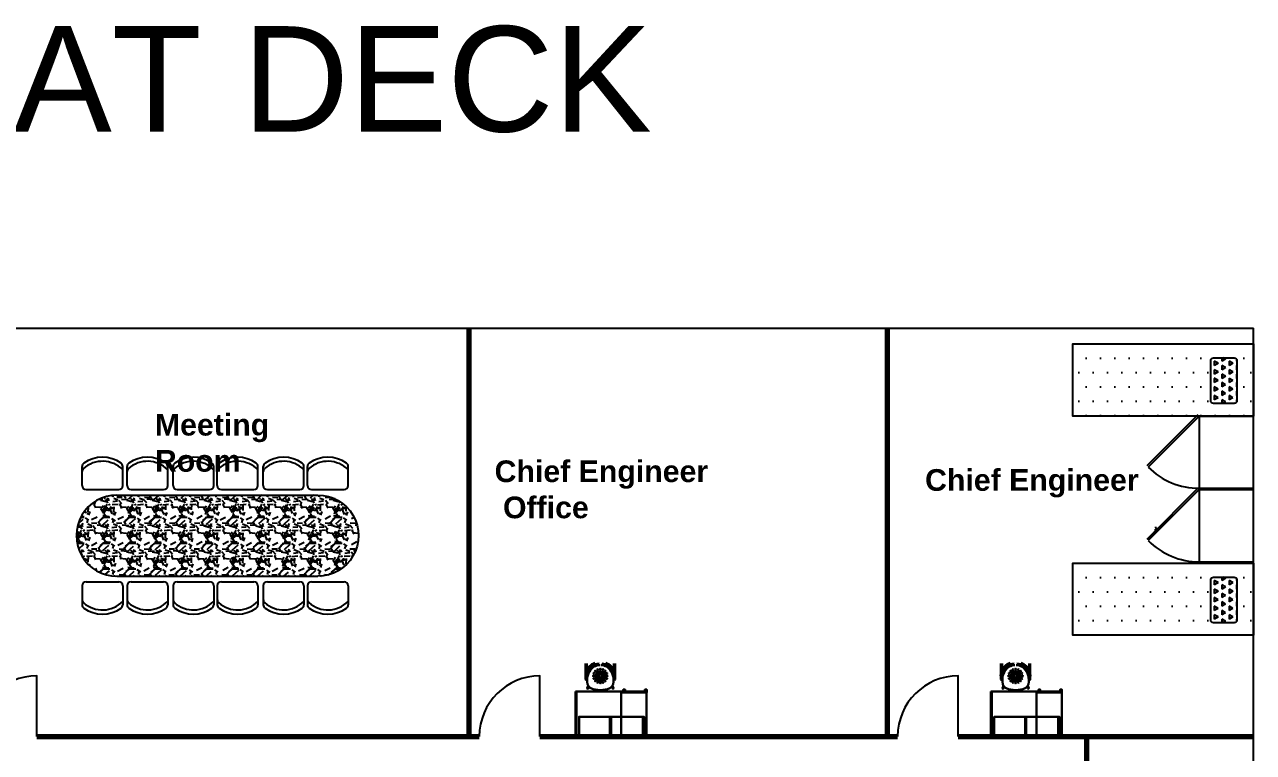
# Model space of a CAD drawing. Header units: millimetres. Extents: x 2592 to 2762, y 1632 to 1753.
# Drawn here: x 2637.6 to 2655.59, y 1671.02 to 1681.67 of the extents above; entities that cross this region are included whole.
import ezdxf

# ---------------------------------------------------------------- set-up
doc = ezdxf.new("R2010")
doc.units = ezdxf.units.MM
for name, color, linetype in [('-1', 7, 'Continuous'), ('01', 7, 'Continuous'), ('15', 7, 'Continuous'), ('7.Garis WL', 7, 'Continuous')]:
    doc.layers.add(name, color=color, linetype=linetype)
doc.layers.add('FURNITURE', color=7, linetype='Continuous', lineweight=30)
doc.styles.get("Standard").update_dxf_attribs({"font": 'Arial.ttf'})

msp = doc.modelspace()

# ---------------------------------------------------------------- hatches: boundary and pattern name
h = msp.add_hatch()
h.set_pattern_fill('DOTS', color=105, scale=0.1322260260750001, angle=-1.017777498068325e-13, style=0)
h.set_pattern_definition([(180, (3452.266522786419, 1933.717135177838), (-0.1049544081985276, 0.2099088163933144), [0, -0.2099088163940626])])
h.paths.add_polyline_path([(2652.949424571119, 1675.942845335335), (2655.593945092619, 1675.942845335315), (2655.593945092626, 1677.000653543913), (2652.949424571125, 1677.000653543933)])
h.paths.add_polyline_path([(2654.970704127878, 1676.770768611682, -0.4142135623730951), (2655.010371935695, 1676.810436419506), (2655.313828615771, 1676.810436419502, -0.4142135623730951), (2655.353496423596, 1676.770768611678), (2655.353496423589, 1676.183136516102, -0.4142135623730694), (2655.313828615765, 1676.143468708281), (2655.010371935693, 1676.143468708281, -0.4142135623730951), (2654.970704127872, 1676.183136516105)], flags=16)
h = msp.add_hatch()
h.set_pattern_fill('TRIANG', color=1, scale=0.01322260280453214, angle=-90.00000250447822, style=0)
h.set_pattern_definition([(209.9999974955217, (2619.954454898972, 1906.439134135202), (-0.1090718063268403, 0.06297262805359133), [0.0629726458565842, -0.0629726458565842]), (149.9999974955218, (2619.954454898972, 1906.439134135202), (-7.52594141192476e-09, 0.1259452691424956), [0.06297264585658412, -0.06297264585658412]), (269.9999974955216, (2619.899918936209, 1906.470620460514), (-0.1090717988008989, -0.06297264108890434), [0.06297264585658377, -0.06297264585658377])])
h.paths.add_polyline_path([(2654.969065065349, 1676.754272107276, -0.4142135623730951), (2655.008732873172, 1676.7939399151), (2655.312189553245, 1676.7939399151, -0.4142135623730951), (2655.351857361072, 1676.754272107276), (2655.351857361072, 1676.1666400117, -0.4142135623730692), (2655.312189553245, 1676.126972203878), (2655.008732873172, 1676.126972203878, -0.4142135623730951), (2654.969065065349, 1676.1666400117)])
h = msp.add_hatch()
h.set_pattern_fill('DOTS', color=105, scale=0.1322260260750001, angle=-1.017777498068325e-13, style=0)
h.set_pattern_definition([(180, (3452.266522786431, 1930.506311384218), (-0.1049544081985276, 0.2099088163933144), [0, -0.2099088163940626])])
h.paths.add_polyline_path([(2652.949424571125, 1672.732021541715), (2655.593945092626, 1672.732021541697), (2655.593945092637, 1673.789829750295), (2652.949424571134, 1673.789829750314)])
h.paths.add_polyline_path([(2654.970704127888, 1673.559944818063, -0.4142135623730951), (2655.010371935708, 1673.599612625885), (2655.31382861578, 1673.599612625884, -0.4142135623730951), (2655.353496423607, 1673.559944818061), (2655.353496423601, 1672.972312722484, -0.4142135623730694), (2655.313828615778, 1672.93264491466), (2655.010371935704, 1672.932644914663, -0.4142135623730951), (2654.970704127884, 1672.972312722485)], flags=16)
h = msp.add_hatch()
h.set_pattern_fill('TRIANG', color=1, scale=0.01322260280453214, angle=-90.00000250447822, style=0)
h.set_pattern_definition([(209.9999974955217, (2619.954454898981, 1903.22831034158), (-0.1090718063268403, 0.06297262805359133), [0.0629726458565842, -0.0629726458565842]), (149.9999974955218, (2619.954454898981, 1903.22831034158), (-7.52594141192476e-09, 0.1259452691424956), [0.06297264585658412, -0.06297264585658412]), (269.9999974955216, (2619.899918936218, 1903.259796666895), (-0.1090717988008989, -0.06297264108890434), [0.06297264585658377, -0.06297264585658377])])
h.paths.add_polyline_path([(2654.969065065361, 1673.543448313658, -0.4142135623730951), (2655.008732873184, 1673.58311612148), (2655.312189553258, 1673.58311612148, -0.4142135623730951), (2655.351857361081, 1673.543448313658), (2655.351857361081, 1672.95581621808, -0.4142135623730692), (2655.312189553258, 1672.916148410259), (2655.008732873184, 1672.916148410259, -0.4142135623730951), (2654.969065065361, 1672.95581621808)])
at = {"layer": '01'}
h = msp.add_hatch(dxfattribs=at)
h.set_pattern_fill('GRAVEL', color=2, scale=0.01487542815509865, angle=2.504478116376541e-06, style=0)
h.set_pattern_definition([(228.0128025044778, (1992.690666801147, 1928.194378815232), (-3.022689420850239, -3.400527186816769), [0.05083246184588455, -5.032431722010632]), (184.9697025044779, (1992.656661574032, 1928.15659522623), (4.534037819663702, 0.3778334069657331), [0.0872302544729059, -8.635781061160936]), (132.510402504478, (1992.569759323083, 1928.149038504931), (3.778356183840979, -4.156198521247713), [0.06150721784426474, -6.089211889005139]), (267.273702504478, (1992.422403335907, 1928.054579529706), (0.3778339041884671, 7.55671508767403), [0.07943553011963403, -7.864103350187031]), (292.8337025044779, (1992.418624980628, 1927.975233995759), (-1.88918493729669, 4.534032997014476), [0.07789279946566915, -7.711392204746821]), (357.273702504478, (1992.44885185377, 1927.903445180803), (-7.556715087674034, 0.3778339041884655), [0.0794355301196342, -7.864103350187051]), (37.69420250447799, (1992.528197387718, 1927.89966682552), (-4.91186931485517, -3.778355597854242), [0.1050493811056173, -10.39987296150227]), (72.25530250447808, (1992.611321277438, 1927.963898927926), (2.644856053145874, 8.31239177939677), [0.09917745459567294, -9.818570980057252]), (121.4296025044781, (1992.641548143325, 1928.058357898033), (-3.022687994588296, 4.91186046706733), [0.07970447786067857, -7.890745242012842]), (175.236402504478, (1992.599986194085, 1928.126368353742), (4.156191378348021, -0.3778321475693222), [0.09099492783039796, -4.458745959781088]), (222.3974025044779, (1992.509305583722, 1928.13392506728), (-4.534030456444598, -4.15618941759995), [0.1176762395407904, -11.64995931737222]), (138.814102504478, (1992.796460852465, 1928.050801187301), (-2.644849540313207, 2.267011647998814), [0.04016439979017408, -3.976291198426799]), (171.4692025044779, (1992.766233981295, 1928.07724969724), (4.911858911973529, -0.7556734396364414), [0.07641239685567378, -7.564839486562795]), (225.0000025044779, (1992.69066680577, 1928.088584770192), (1.651571934432715e-08, -0.3778356176012471), [0.05343387672164832, -0.4809062292833687]), (203.1986025044779, (1992.664218292528, 1928.133925074052), (1.889185713155917, 0.755675146256368), [0.02877517697750436, -2.848733744270319]), (291.801402504478, (1992.637769781764, 1928.122589996644), (-0.3778361897511671, 1.133508339097655), [0.04069411378677699, -1.994021393334656]), (30.963802504478, (1992.652883218423, 1928.084806409789), (1.133506395630307, 0.7556723886938562), [0.06609450237873409, -2.137048635045929]), (161.565102504478, (1992.709558598206, 1928.118811641027), (0.7556721116340632, -0.3778352801835356), [0.04779281685667126, -1.147029389611493]), (16.38950250447803, (1992.418624974183, 1928.122589987063), (3.778360786485907, 1.133505432815763), [0.06695251707472008, -6.628312280774056]), (70.34620250447804, (1992.482857072133, 1928.141481783627), (-1.511339107454653, -4.156188815099197), [0.05616946795937067, -5.560762303795256]), (293.1986025044779, (1992.7095585949, 1928.194378816057), (-0.7556751462563687, 1.889185713155917), [0.05755005644644561, -2.819964666218359]), (343.6105025044781, (1992.732228749727, 1928.141481794528), (-3.778360885580088, 1.133505102500966), [0.06695251707471989, -6.628312280774034]), (339.444002504478, (1992.418624984422, 1927.888331744474), (-1.88918175372951, 0.755670750786321), [0.0645645645929823, -3.163661433741909]), (294.775102504478, (1992.479078725439, 1927.865661594612), (-1.889175154783255, 4.156192614041353), [0.05409776708021029, -5.35568965124909]), (66.801402504478, (1992.713336970172, 1927.81654294108), (0.7556749810985045, 1.88918577921913), [0.05755005644644553, -2.819964666218355]), (17.35400250447795, (1992.736007120368, 1927.86943996459), (-4.911866575810042, -1.511341435693259), [0.06333704426162355, -6.270349977649787]), (69.44400250447805, (1992.528197391347, 1927.816542932988), (-0.7556707507863222, -1.88918175372951), [0.03228235667363188, -3.195955988266624]), (101.3099025044778, (1992.690666817663, 1927.81654294009), (-0.3778340762530322, 1.511338643712318), [0.01926591077507586, -1.907327398046737]), (165.963802504478, (1992.686888458083, 1927.835434733684), (1.13350843846835, -0.377835171686849), [0.07789279946566922, -1.479963784864841]), (186.009002504478, (1992.611321282232, 1927.854326524137), (3.77835316320265, 0.3778351579676664), [0.07218554394540251, -7.14636394170356]), (303.690102504478, (1992.652883219905, 1928.050801181025), (-0.3778360377816162, 0.7556710047530275), [0.05449226343488361, -1.307814917454333]), (353.1572025044779, (1992.683110091899, 1928.005460877331), (6.423212566655369, -0.755674853917542), [0.09513684204590409, -9.418526090682244]), (60.945402504478, (1992.777569061184, 1927.994125805204), (-1.511339869264067, -2.644844886469391), [0.03890043465983504, -3.85115909678608]), (90.00000250447745, (1992.796460853451, 1928.028131034794), (-0.3778358916552364, 0.3778358586237743), [0.02267015250837017, -0.3551657226311326]), (120.256402504478, (1992.603764564232, 1927.865661600061), (1.511340413017754, -2.644849725956397), [0.05249047706805201, -5.196567196274012]), (48.01280250447802, (1992.577316050993, 1927.91100190392), (3.022689420850239, 3.400527186816769), [0.1016650724460504, -4.981602384004651]), (2.504477924232525e-06, (1992.645326505214, 1927.986569081924), (0.3778358586237744, 0.3778358916552362), [0.0982373275362708, -0.2795985476032319]), (325.3048025044781, (1992.743563832749, 1927.986569086218), (-3.778352320471115, 2.644851212286362), [0.05974120701369152, -5.914366106470121]), (254.0546025044781, (1992.792682498004, 1927.9525638596), (-0.3778367729597629, -1.511347117403962), [0.05501364719171978, -2.695680463982512]), (207.6460025044779, (1992.77756906531, 1927.899666836418), (-7.178878940962747, -3.778361441502326), [0.08957164686451866, -8.867614608958178]), (175.4261025044779, (1992.698223533348, 1927.858104886687), (-4.911867524567975, 0.3778338324262371), [0.09476079122214304, -9.381307769438186]), (175.4261025044779, (1992.698223533348, 1927.858104886687), (-4.911867524567975, 0.3778338324262371), [0.09476079122214304, -9.381307769438186])])
edge = h.paths.add_edge_path()
edge.add_ellipse((2641.890460597931, 1674.191495886819), major_axis=(1.02013245594865e-15, 0.5950171173369588), ratio=1, start_angle=180, end_angle=360)
edge.add_line((2641.890460597931, 1674.786513004157), (2639.881435899651, 1674.786513004157))
edge.add_line((2639.88143589965, 1674.786513004157), (2639.88143589965, 1673.596478769483))
edge.add_line((2639.88143589965, 1673.596478769483), (2641.89046059793, 1673.596478769483))
edge = h.paths.add_edge_path()
edge.add_line((2639.88143589965, 1674.786513004157), (2638.948803410274, 1674.786513004157))
edge.add_ellipse((2638.948803410273, 1674.191495886819), major_axis=(1.02013245594865e-15, 0.5950171173369588), ratio=1, start_angle=0, end_angle=180)
edge.add_line((2638.948803410273, 1673.596478769483), (2639.881435899651, 1673.596478769483))
edge.add_line((2639.88143589965, 1673.596478769483), (2639.88143589965, 1674.786513004157))

# ---------------------------------------------------------------- linework, layer by layer
at = {"layer": '-1', "color": 7}
msp.add_line((2653.147842760849, 1671.250272146191), (2653.147842760849, 1669.371124904432), dxfattribs=at)
for points in [[(2637.777379012501, 1671.250272146193), (2637.777379012501, 1672.13827893593, 0.4142135623730157), (2636.889372222764, 1671.250272146193)], [(2645.143955377196, 1671.250272146193), (2645.143955377196, 1672.13827893593, 0.4142135623730157), (2644.255948587459, 1671.250272146193)], [(2651.270780521407, 1671.250272146193), (2651.270780521407, 1672.13827893593, 0.4142135623730157), (2650.382773731667, 1671.250272146193)]]:
    msp.add_lwpolyline(points, format="xyb", dxfattribs=at)
for p, q in [((2630.579236397295, 1677.229101925268), (2655.593945092626, 1677.229101925268)), ((2632.085215464703, 1677.229101925268), (2655.593945092626, 1677.229101925268)), ((2644.081147947237, 1671.250272146191), (2644.081147947237, 1677.229101925268)), ((2644.106147947237, 1677.229101925268), (2644.106147947237, 1671.250272146191)), ((2644.131147947237, 1671.250272146191), (2644.131147947237, 1677.229101925268)), ((2650.207973091446, 1671.250272146193), (2650.207973091446, 1677.229101925268)), ((2650.232973091446, 1677.229101925268), (2650.232973091446, 1671.250272146191)), ((2650.2579730914463, 1671.250272146193), (2650.2579730914463, 1677.229101925268)), ((2655.593945092626, 1658.188554170468), (2655.593945092626, 1677.229101925268)), ((2638.948803410273, 1674.786513004157), (2641.890460597931, 1674.786513004157)), ((2638.948803410273, 1674.786513004157), (2641.890460597931, 1674.786513004157)), ((2638.948803410273, 1673.596478769485), (2641.890460597931, 1673.596478769485)), ((2637.777379012501, 1671.2752721461932), (2644.255948587459, 1671.2752721461911)), ((2637.777379012501, 1671.250272146191), (2644.255948587459, 1671.250272146191)), ((2637.777379012501, 1671.225272146193), (2644.255948587459, 1671.225272146191)), ((2645.143955377196, 1671.2752721461911), (2650.382773731667, 1671.2752721461932)), ((2645.143955377196, 1671.250272146191), (2650.382773731667, 1671.250272146191)), ((2645.143955377196, 1671.225272146191), (2650.382773731667, 1671.225272146193)), ((2651.270780521407, 1671.2752721461911), (2655.593945092626, 1671.2752721461911)), ((2651.270780521407, 1671.250272146191), (2655.593945092626, 1671.250272146191)), ((2651.270780521407, 1671.225272146191), (2655.593945092626, 1671.225272146191)), ((2653.122842760849, 1671.250272146191), (2653.122842760849, 1664.554261798192)), ((2653.172842760849, 1671.250272146191), (2653.172842760849, 1664.554261798192))]:
    msp.add_line(p, q)
at = {"color": 2}
for p, q in [((2654.781889352252, 1675.96154491926), (2654.033905994753, 1675.21356156177)), ((2654.800588936187, 1675.942845335322), (2654.052605578685, 1675.194861977832)), ((2654.800588936187, 1675.942845335319), (2654.800588936187, 1674.885037126719)), ((2654.800588936187, 1675.942845335318), (2655.593945092637, 1675.942845335318)), ((2654.800588936187, 1675.942845335318), (2655.593945092637, 1675.942845335318)), ((2654.781889352249, 1674.885037126749), (2654.033905994751, 1674.137053769257)), ((2654.800588936183, 1674.866337542812), (2654.052605578683, 1674.118354185321)), ((2654.781889352249, 1674.885037126749), (2654.800588936183, 1674.866337542812)), ((2654.781889352249, 1674.847637958869), (2654.800588936183, 1674.866337542806)), ((2654.800588936187, 1674.885037126719), (2655.593945092637, 1674.885037126719)), ((2654.800588936187, 1674.885037126719), (2654.800588936187, 1674.86633754281)), ((2654.800588936187, 1674.866337542806), (2655.593945092637, 1674.866337542806)), ((2654.800588936187, 1674.866337542806), (2655.593945092637, 1674.866337542806)), ((2654.800588936187, 1674.866337542806), (2655.593945092637, 1674.866337542806)), ((2654.800588936181, 1674.86633754281), (2654.800588936181, 1673.80852933421)), ((2654.800588936181, 1674.866337542806), (2655.593945092637, 1674.866337542806)), ((2654.800588936183, 1674.866337542806), (2655.593945092637, 1674.866337542806)), ((2654.145100372898, 1674.275832947539), (2654.171545578111, 1674.275832947539)), ((2654.800588936181, 1673.80852933421), (2655.593945092634, 1673.80852933421)), ((2654.800588936183, 1673.80852933421), (2654.800588936183, 1673.789829750299)), ((2654.800588936181, 1673.789829750298), (2655.593945092637, 1673.789829750298)), ((2654.800588936183, 1673.789829750298), (2655.593945092637, 1673.789829750298)), ((2654.800588936183, 1673.789829750298), (2655.593945092634, 1673.789829750298))]:
    msp.add_line(p, q, dxfattribs=at)
for points in [[(2655.59394509263, 1675.942845335318), (2652.949424571132, 1675.942845335318), (2652.949424571125, 1677.000653543935), (2655.593945092626, 1677.000653543915)], [(2655.593945092626, 1672.732021541698), (2652.949424571125, 1672.732021541698), (2652.949424571134, 1673.789829750318), (2655.593945092637, 1673.789829750298)]]:
    msp.add_lwpolyline(points, close=True)
at = {"color": 1}
for points in [[(2654.969065065349, 1676.166640011701), (2654.969065065349, 1676.754272107279, -0.414213562373095), (2655.008732873172, 1676.793939915103), (2655.312189553245, 1676.793939915103, -0.414213562373095), (2655.351857361072, 1676.754272107279), (2655.351857361072, 1676.166640011701, -0.4142135623730694), (2655.312189553245, 1676.126972203879), (2655.008732873172, 1676.126972203879, -0.414213562373095)], [(2654.969065065361, 1672.955816218083), (2654.969065065361, 1673.543448313659, -0.414213562373095), (2655.008732873184, 1673.583116121483), (2655.312189553258, 1673.583116121483, -0.414213562373095), (2655.351857361081, 1673.543448313659), (2655.351857361081, 1672.955816218083, -0.4142135623730694), (2655.312189553258, 1672.916148410259), (2655.008732873184, 1672.916148410259, -0.414213562373095)]]:
    msp.add_lwpolyline(points, format="xyb", close=True, dxfattribs=at)
at = {"color": 2, "ltscale": 0.1000000014901161}
for points in [[(2654.144482460088, 1674.260092693899), (2654.150713689738, 1674.253861464249), (2654.188101067523, 1674.291248842032)], [(2654.188101067523, 1674.291248842032), (2654.181869837874, 1674.297480071684)]]:
    msp.add_lwpolyline(points, dxfattribs=at)
at = {"color": 2}
for centre in [(2654.800588936187, 1675.942845335322), (2654.800588936183, 1674.866337542812)]:
    msp.add_arc(centre, 1.0578082086, 224.9999999996223, 269.9999999994789, dxfattribs=at)
at = {"color": 2, "ltscale": 0.1000000014901161}
msp.add_arc((2654.175327046752, 1674.313369707244), 0.01718396443464202, 157.6198649474062, 292.3801350518703, dxfattribs=at)
msp.add_ellipse((2638.94880341027, 1674.191495886822), major_axis=(1.020132455948651e-15, 0.5950171173369593), ratio=1, start_param=0, end_param=3.141592741012573)
at = {"extrusion": (0, 0, -1)}
msp.add_ellipse((2641.890460597926, 1674.191495886822), major_axis=(8.37961003902502e-16, 0.5950171173369588), ratio=1, start_param=0, end_param=3.141592741012573, dxfattribs=at)
at = {"layer": '7.Garis WL'}
for p, q in [((2638.438504715849, 1674.925952525738), (2638.438504715849, 1675.204551242387)), ((2639.033521833189, 1674.925952525738), (2639.033521833189, 1675.204551242387)), ((2639.097097106625, 1674.925952525738), (2639.097097106625, 1675.204551242387)), ((2639.692114223962, 1674.925952525738), (2639.692114223962, 1675.204551242387)), ((2639.770528416159, 1674.925952525738), (2639.770528416159, 1675.204551242387)), ((2640.365545533493, 1674.925952525738), (2640.365545533493, 1675.204551242387)), ((2640.418433580933, 1674.925952525738), (2640.418433580933, 1675.204551242387)), ((2641.01345069827, 1674.925952525738), (2641.01345069827, 1675.204551242387)), ((2641.091864890464, 1674.925952525738), (2641.091864890464, 1675.204551242387)), ((2641.6868820078, 1674.925952525738), (2641.6868820078, 1675.204551242387)), ((2641.739770055237, 1674.925952525738), (2641.739770055237, 1675.204551242387)), ((2642.334787172574, 1674.925952525738), (2642.334787172574, 1675.204551242387)), ((2638.498006427583, 1674.866450814005), (2638.974020121454, 1674.866450814005)), ((2639.156598818362, 1674.866450814005), (2639.632612512231, 1674.866450814005)), ((2639.830030127893, 1674.866450814005), (2640.306043821762, 1674.866450814005)), ((2640.477935292667, 1674.866450814005), (2640.953948986536, 1674.866450814005)), ((2641.151366602195, 1674.866450814005), (2641.627380296064, 1674.866450814005)), ((2641.799271766972, 1674.866450814005), (2642.27528546084, 1674.866450814005)), ((2638.498006427583, 1673.516540959637), (2638.974020121454, 1673.516540959637)), ((2639.156598818362, 1673.516540959637), (2639.632612512231, 1673.516540959637)), ((2639.830030127893, 1673.516540959637), (2640.306043821762, 1673.516540959637)), ((2640.477935292667, 1673.516540959637), (2640.953948986536, 1673.516540959637)), ((2641.151366602195, 1673.516540959637), (2641.627380296064, 1673.516540959637)), ((2641.799271766972, 1673.516540959637), (2642.27528546084, 1673.516540959637)), ((2638.438504715849, 1673.457039247902), (2638.438504715849, 1673.178440531255)), ((2639.033521833189, 1673.457039247902), (2639.033521833189, 1673.178440531255)), ((2639.097097106625, 1673.457039247902), (2639.097097106625, 1673.178440531255)), ((2639.692114223962, 1673.457039247902), (2639.692114223962, 1673.178440531255)), ((2639.770528416159, 1673.457039247902), (2639.770528416159, 1673.178440531255)), ((2640.365545533493, 1673.457039247902), (2640.365545533493, 1673.178440531255)), ((2640.418433580933, 1673.457039247902), (2640.418433580933, 1673.178440531255)), ((2641.01345069827, 1673.457039247902), (2641.01345069827, 1673.178440531255)), ((2641.091864890464, 1673.457039247902), (2641.091864890464, 1673.178440531255)), ((2641.6868820078, 1673.457039247902), (2641.6868820078, 1673.178440531255)), ((2641.739770055237, 1673.457039247902), (2641.739770055237, 1673.178440531255)), ((2642.334787172574, 1673.457039247902), (2642.334787172574, 1673.178440531255))]:
    msp.add_line(p, q, dxfattribs=at)
for centre, radius, start, end in [((2638.73601327452, 1674.866450814005), 0.4729737892193604, 54.85625098260954, 125.1437490173904), ((2639.394605665296, 1674.866450814005), 0.4729737892193604, 54.85625098260954, 125.1437490173904), ((2640.068036974825, 1674.866450814005), 0.4729737892193604, 54.85625098260954, 125.1437490173904), ((2640.715942139601, 1674.866450814005), 0.4729737892193604, 54.85625098260954, 125.1437490173904), ((2641.389373449129, 1674.866450814005), 0.4729737892193604, 54.85625098260954, 125.1437490173904), ((2642.037278613906, 1674.866450814005), 0.4729737892193604, 54.85625098260954, 125.1437490173904), ((2638.498006427583, 1675.204551242387), 0.05950171173369591, 125.1437490173904, 180), ((2638.498006427583, 1675.128457990705), 0.05950171173369591, 132.2519510755868, 180), ((2638.73601327452, 1674.866450814005), 0.4134720774856644, 43.98371243524756, 132.2519510755868), ((2638.974020121454, 1675.204551242387), 0.05950171173369591, 0, 54.85625098260954), ((2639.156598818362, 1675.204551242387), 0.05950171173369591, 125.1437490173904, 180), ((2639.156598818362, 1675.128457990705), 0.05950171173369591, 132.2519510755868, 180), ((2639.394605665296, 1674.866450814005), 0.4134720774856644, 43.98371243524756, 132.2519510755868), ((2639.632612512231, 1675.204551242387), 0.05950171173369591, 0, 54.85625098260954), ((2639.830030127893, 1675.204551242387), 0.05950171173369591, 125.1437490173904, 180), ((2639.830030127893, 1675.128457990705), 0.05950171173369591, 132.2519510755868, 180), ((2640.068036974825, 1674.866450814005), 0.4134720774856644, 43.98371243524756, 132.2519510755868), ((2640.306043821762, 1675.204551242387), 0.05950171173369591, 0, 54.85625098260954), ((2640.477935292667, 1675.204551242387), 0.05950171173369591, 125.1437490173904, 180), ((2640.477935292667, 1675.128457990705), 0.05950171173369591, 132.2519510755868, 180), ((2640.715942139601, 1674.866450814005), 0.4134720774856644, 43.98371243524756, 132.2519510755868), ((2640.953948986536, 1675.204551242387), 0.05950171173369591, 0, 54.85625098260954), ((2641.151366602195, 1675.204551242387), 0.05950171173369591, 125.1437490173904, 180), ((2641.151366602195, 1675.128457990705), 0.05950171173369591, 132.2519510755868, 180), ((2641.389373449129, 1674.866450814005), 0.4134720774856644, 43.98371243524756, 132.2519510755868), ((2641.627380296064, 1675.204551242387), 0.05950171173369591, 0, 54.85625098260954), ((2641.799271766972, 1675.204551242387), 0.05950171173369591, 125.1437490173904, 180), ((2641.799271766972, 1675.128457990705), 0.05950171173369591, 132.2519510755868, 180), ((2642.037278613906, 1674.866450814005), 0.4134720774856644, 43.98371243524756, 132.2519510755868), ((2642.27528546084, 1675.204551242387), 0.05950171173369591, 0, 54.85625098260954), ((2638.498006427583, 1674.925952525738), 0.05950171173369591, 180, 270), ((2638.974020121454, 1674.925952525738), 0.05950171173369591, 270, 0), ((2639.156598818362, 1674.925952525738), 0.05950171173369591, 180, 270), ((2639.632612512231, 1674.925952525738), 0.05950171173369591, 270, 0), ((2639.830030127893, 1674.925952525738), 0.05950171173369591, 180, 270), ((2640.306043821762, 1674.925952525738), 0.05950171173369591, 270, 0), ((2640.477935292667, 1674.925952525738), 0.05950171173369591, 180, 270), ((2640.953948986536, 1674.925952525738), 0.05950171173369591, 270, 0), ((2641.151366602195, 1674.925952525738), 0.05950171173369591, 180, 270), ((2641.627380296064, 1674.925952525738), 0.05950171173369591, 270, 0), ((2641.799271766972, 1674.925952525738), 0.05950171173369591, 180, 270), ((2642.27528546084, 1674.925952525738), 0.05950171173369591, 270, 0), ((2638.498006427583, 1673.457039247902), 0.05950171173369591, 90, 180), ((2638.974020121454, 1673.457039247902), 0.05950171173369591, 0, 90), ((2639.156598818362, 1673.457039247902), 0.05950171173369591, 90, 180), ((2639.632612512231, 1673.457039247902), 0.05950171173369591, 0, 90), ((2639.830030127893, 1673.457039247902), 0.05950171173369591, 90, 180), ((2640.306043821762, 1673.457039247902), 0.05950171173369591, 0, 90), ((2640.477935292667, 1673.457039247902), 0.05950171173369591, 90, 180), ((2640.953948986536, 1673.457039247902), 0.05950171173369591, 0, 90), ((2641.151366602195, 1673.457039247902), 0.05950171173369591, 90, 180), ((2641.627380296064, 1673.457039247902), 0.05950171173369591, 0, 90), ((2641.799271766972, 1673.457039247902), 0.05950171173369591, 90, 180), ((2642.27528546084, 1673.457039247902), 0.05950171173369591, 0, 90), ((2638.498006427583, 1673.254533782939), 0.05950171173369591, 180, 227.7480489244132), ((2638.498006427583, 1673.178440531255), 0.05950171173369591, 180, 234.8562509826096), ((2638.73601327452, 1673.516540959637), 0.4134720774856644, 227.7480489244132, 316.0162875647524), ((2638.974020121454, 1673.178440531255), 0.05950171173369591, 305.1437490173905, 0), ((2639.156598818362, 1673.254533782939), 0.05950171173369591, 180, 227.7480489244132), ((2639.156598818362, 1673.178440531255), 0.05950171173369591, 180, 234.8562509826096), ((2639.394605665296, 1673.516540959637), 0.4134720774856644, 227.7480489244132, 316.0162875647524), ((2639.632612512231, 1673.178440531255), 0.05950171173369591, 305.1437490173905, 0), ((2639.830030127893, 1673.254533782939), 0.05950171173369591, 180, 227.7480489244132), ((2639.830030127893, 1673.178440531255), 0.05950171173369591, 180, 234.8562509826096), ((2640.068036974825, 1673.516540959637), 0.4134720774856644, 227.7480489244132, 316.0162875647524), ((2640.306043821762, 1673.178440531255), 0.05950171173369591, 305.1437490173905, 0), ((2640.477935292667, 1673.254533782939), 0.05950171173369591, 180, 227.7480489244132), ((2640.477935292667, 1673.178440531255), 0.05950171173369591, 180, 234.8562509826096), ((2640.715942139601, 1673.516540959637), 0.4134720774856644, 227.7480489244132, 316.0162875647524), ((2640.953948986536, 1673.178440531255), 0.05950171173369591, 305.1437490173905, 0), ((2641.151366602195, 1673.254533782939), 0.05950171173369591, 180, 227.7480489244132), ((2641.151366602195, 1673.178440531255), 0.05950171173369591, 180, 234.8562509826096), ((2641.389373449129, 1673.516540959637), 0.4134720774856644, 227.7480489244132, 316.0162875647524), ((2641.627380296064, 1673.178440531255), 0.05950171173369591, 305.1437490173905, 0), ((2641.799271766972, 1673.254533782939), 0.05950171173369591, 180, 227.7480489244132), ((2641.799271766972, 1673.178440531255), 0.05950171173369591, 180, 234.8562509826096), ((2642.037278613906, 1673.516540959637), 0.4134720774856644, 227.7480489244132, 316.0162875647524), ((2642.27528546084, 1673.178440531255), 0.05950171173369591, 305.1437490173905, 0), ((2638.73601327452, 1673.516540959637), 0.4729737892193604, 234.8562509826096, 305.1437490173905), ((2639.394605665296, 1673.516540959637), 0.4729737892193604, 234.8562509826096, 305.1437490173905), ((2640.068036974825, 1673.516540959637), 0.4729737892193604, 234.8562509826096, 305.1437490173905), ((2640.715942139601, 1673.516540959637), 0.4729737892193604, 234.8562509826096, 305.1437490173905), ((2641.389373449129, 1673.516540959637), 0.4729737892193604, 234.8562509826096, 305.1437490173905), ((2642.037278613906, 1673.516540959637), 0.4729737892193604, 234.8562509826096, 305.1437490173905)]:
    msp.add_arc(centre, radius, start, end, dxfattribs=at)
at = {"layer": 'FURNITURE', "color": 3, "ltscale": 0.1000000014901161}
for p, q in [((2645.813534305919, 1672.317421963793), (2645.813534305919, 1672.179115213165)), ((2645.830277655863, 1672.317421963793), (2645.830277655863, 1672.22665213189)), ((2646.226830681243, 1672.317421963793), (2646.226830681243, 1672.22665213189)), ((2646.24357403134, 1672.317421963793), (2646.24357403134, 1672.179115213165)), ((2651.895372425154, 1672.317421963793), (2651.895372425154, 1672.179115213165)), ((2651.912115775096, 1672.317421963793), (2651.912115775096, 1672.22665213189)), ((2652.308668800476, 1672.317421963793), (2652.308668800476, 1672.22665213189)), ((2652.325412150576, 1672.317421963793), (2652.325412150576, 1672.179115213165)), ((2645.832921607733, 1672.13608934191), (2645.810890854326, 1672.13608934191)), ((2645.813534305919, 1672.136089398915), (2645.813534305919, 1672.084147206633)), ((2645.830277655863, 1672.13608934191), (2645.830277655863, 1672.084147206633)), ((2645.836926097116, 1672.165288579632), (2645.850639599291, 1672.165288579632)), ((2645.840510528457, 1672.182031929598), (2645.85767927478, 1672.182031929598)), ((2645.943633647626, 1672.153186099868), (2645.9437603847, 1672.153186099868)), ((2646.217242987288, 1672.182031929598), (2646.199429062326, 1672.182031929598)), ((2646.220609803263, 1672.165288579632), (2646.20646873797, 1672.165288579632)), ((2646.224186729527, 1672.13608934191), (2646.246217482936, 1672.13608934191)), ((2646.226830681243, 1672.13608934191), (2646.226830681243, 1672.084147206633)), ((2646.24357403134, 1672.136089398915), (2646.24357403134, 1672.084147206633)), ((2651.914759726965, 1672.13608934191), (2651.892728973561, 1672.13608934191)), ((2651.895372425154, 1672.136089398915), (2651.895372425154, 1672.084147206633)), ((2651.912115775096, 1672.13608934191), (2651.912115775096, 1672.084147206633)), ((2651.918764216348, 1672.165288579632), (2651.932477718526, 1672.165288579632)), ((2651.922348647692, 1672.182031929598), (2651.939517394013, 1672.182031929598)), ((2652.025471766859, 1672.153186099868), (2652.025598503932, 1672.153186099868)), ((2652.299081106522, 1672.182031929598), (2652.28126718156, 1672.182031929598)), ((2652.302447922494, 1672.165288579632), (2652.288306857202, 1672.165288579632)), ((2652.306024848758, 1672.13608934191), (2652.328055602168, 1672.13608934191)), ((2652.308668800476, 1672.13608934191), (2652.308668800476, 1672.084147206633)), ((2652.325412150576, 1672.136089398915), (2652.325412150576, 1672.084147206633)), ((2645.836769666531, 1671.961067269973), (2645.850856710843, 1671.994887577329)), ((2645.852225837108, 1671.954629369868), (2645.862457144528, 1671.979192788149)), ((2646.204882500151, 1671.954629369868), (2646.19465119273, 1671.979192788149)), ((2646.220338670727, 1671.961067269973), (2646.206251626415, 1671.994887577329)), ((2651.918607785765, 1671.961067269973), (2651.932694830078, 1671.994887577329)), ((2651.934063956339, 1671.954629369868), (2651.944295263762, 1671.979192788149)), ((2652.286720619386, 1671.954629369868), (2652.276489311965, 1671.979192788149)), ((2652.302176789963, 1671.961067269973), (2652.288089745647, 1671.994887577329))]:
    msp.add_line(p, q, dxfattribs=at)
at = {"layer": 'FURNITURE', "color": 3}
for p, q in [((2645.681351912798, 1671.91123553947), (2646.722416771512, 1671.91123553947)), ((2651.76319003203, 1671.91123553947), (2652.804254890745, 1671.91123553947))]:
    msp.add_line(p, q, dxfattribs=at)
at = {"layer": 'FURNITURE', "color": 3, "ltscale": 0.1000000014901161, "flags": 128}
for points in [[(2645.664608562817, 1671.91123553947), (2645.664608562817, 1671.250272146191), (2645.68135191273, 1671.250272146191), (2645.68135191273, 1671.91123553947)], [(2646.705336505051, 1671.893610960579), (2646.705336505051, 1671.267896725081), (2646.335220347994, 1671.267896725081), (2646.335220347994, 1671.893610960579)], [(2646.703133432624, 1671.894492189508), (2646.3374234203, 1671.894492189508), (2646.3374234203, 1671.91123553947), (2646.703133432624, 1671.91123553947)], [(2651.746446682052, 1671.91123553947), (2651.746446682052, 1671.250272146191), (2651.763190031965, 1671.250272146191), (2651.763190031965, 1671.91123553947)], [(2652.78717462429, 1671.893610960579), (2652.78717462429, 1671.267896725081), (2652.417058467226, 1671.267896725081), (2652.417058467226, 1671.893610960579)], [(2652.784971551857, 1671.894492189508), (2652.419261539537, 1671.894492189508), (2652.419261539537, 1671.91123553947), (2652.784971551857, 1671.91123553947)], [(2646.669648453868, 1671.250272146191), (2645.717039963792, 1671.250272146191), (2645.717039963792, 1671.541077698154), (2646.669648453868, 1671.541077698154)], [(2652.7514865731, 1671.250272146191), (2651.798878083024, 1671.250272146191), (2651.798878083024, 1671.541077698154), (2652.7514865731, 1671.541077698154)]]:
    msp.add_lwpolyline(points, close=True, dxfattribs=at)
at = {"layer": 'FURNITURE', "color": 3, "ltscale": 0.1000000014901161}
for points in [[(2646.390870937781, 1671.931503805209), (2646.390870937781, 1671.93767240784), (2646.364434069464, 1671.93767240784), (2646.364434069464, 1671.931503805209)], [(2646.364434069464, 1671.915641684212), (2646.364434069464, 1671.91123553947), (2646.390870937781, 1671.91123553947)], [(2646.390870937781, 1671.91123553947), (2646.390870937781, 1671.915641684212)], [(2646.707540070679, 1671.931503805209), (2646.707540070679, 1671.93767240784), (2646.681103202366, 1671.93767240784), (2646.681103202366, 1671.931503805209)], [(2646.681103202366, 1671.915641684212), (2646.681103202366, 1671.91123553947), (2646.707540070679, 1671.91123553947)], [(2652.472709057012, 1671.931503805209), (2652.472709057012, 1671.93767240784), (2652.446272188695, 1671.93767240784), (2652.446272188695, 1671.931503805209)], [(2652.446272188695, 1671.915641684212), (2652.446272188695, 1671.91123553947), (2652.472709057012, 1671.91123553947)], [(2652.472709057012, 1671.91123553947), (2652.472709057012, 1671.915641684212)], [(2652.789378189912, 1671.931503805209), (2652.789378189912, 1671.93767240784), (2652.762941321597, 1671.93767240784), (2652.762941321597, 1671.931503805209)], [(2652.762941321597, 1671.915641684212), (2652.762941321597, 1671.91123553947), (2652.789378189912, 1671.91123553947)]]:
    msp.add_lwpolyline(points, dxfattribs=at)
at = {"layer": 'FURNITURE', "color": 3, "ltscale": 0.1000000014901161, "flags": 128}
for points in [[(2646.168229184022, 1671.250272146191), (2646.168229184022, 1671.541077698154), (2646.184972533933, 1671.541077698154), (2646.184972533933, 1671.250272146191)], [(2646.652905103832, 1671.541077698154), (2646.652905103832, 1671.250272146191)], [(2652.250067303254, 1671.250272146191), (2652.250067303254, 1671.541077698154), (2652.266810653168, 1671.541077698154), (2652.266810653168, 1671.250272146191)], [(2652.734743223064, 1671.541077698154), (2652.734743223064, 1671.250272146191)]]:
    msp.add_lwpolyline(points, dxfattribs=at)
at = {"layer": 'FURNITURE', "color": 3, "ltscale": 0.1000000014901161}
for centre, radius in [((2646.028554168554, 1672.238309220884), 0.007049831562763224), ((2652.110392287785, 1672.238309220884), 0.007049831562763224), ((2645.927212839899, 1672.136967892174), 0.007049831562763224), ((2645.934926989167, 1672.175749539674), 0.007049831562763224), ((2645.934926989167, 1672.098186244643), 0.007049831562763224), ((2645.952768479386, 1672.136967892174), 0.003084301308708911), ((2645.956895027867, 1672.208627032909), 0.007049831562763224), ((2645.956895027867, 1672.065308751417), 0.007049831562763224), ((2645.95853732148, 1672.165969819867), 0.003084301308708911), ((2645.95853732148, 1672.107965964459), 0.003084301308708911), ((2645.970393058163, 1672.136967892174), 0.003084301308708911), ((2645.974820309079, 1672.159225185527), 0.003084301308708911), ((2645.9749655938, 1672.190556466985), 0.003084301308708911), ((2645.9749655938, 1672.083379317351), 0.003084301308708911), ((2645.975197509856, 1672.114710598818), 0.003084301308708911), ((2645.989772521024, 1672.230595071559), 0.007049831562763224), ((2645.98742805307, 1672.178094007733), 0.003084301308708911), ((2645.98742805307, 1672.095841776613), 0.003084301308708911), ((2645.988017637092, 1672.136967892174), 0.003084301308708911), ((2645.991103296831, 1672.15248055117), 0.003084301308708911), ((2645.991103296831, 1672.121455233159), 0.003084301308708911), ((2645.999552240953, 1672.206984739364), 0.003084301308708911), ((2645.999552240953, 1672.066951044964), 0.003084301308708911), ((2645.999890512337, 1672.165631548473), 0.003084301308708911), ((2645.999890512337, 1672.108304235872), 0.003084301308708911), ((2646.006296875294, 1672.190701751639), 0.003084301308708911), ((2646.006296875294, 1672.083234032688), 0.003084301308708911), ((2646.006763606859, 1672.144048074889), 0.003084301308708911), ((2646.006763606859, 1672.129887709446), 0.003084301308708911), ((2646.013041509635, 1672.174418763925), 0.003084301308708911), ((2646.013041509635, 1672.099517020412), 0.003084301308708911), ((2646.0150868608, 1672.155504051175), 0.003084301308708911), ((2646.0150868608, 1672.118431733152), 0.003084301308708911), ((2646.028554168554, 1672.212753581473), 0.003084301308708911), ((2646.028554168554, 1672.195129002554), 0.003084301308708911), ((2646.028554168554, 1672.177504423644), 0.003084301308708911), ((2646.028554168554, 1672.159879844753), 0.003084301308708911), ((2646.028554168554, 1672.096431360683), 0.003084301308708911), ((2646.028554168554, 1672.078806781771), 0.003084301308708911), ((2646.028554168554, 1672.06118220286), 0.003084301308708911), ((2646.028931369332, 1672.114055939584), 0.003084301308708911), ((2646.042021476461, 1672.155504051175), 0.003084301308708911), ((2646.042021476461, 1672.118431733152), 0.003084301308708911), ((2646.044066827627, 1672.174418763925), 0.003084301308708911), ((2646.044066827627, 1672.099517020412), 0.003084301308708911), ((2646.050344730405, 1672.144048074889), 0.003084301308708911), ((2646.050344730405, 1672.129887709446), 0.003084301308708911), ((2646.050811461967, 1672.190701751639), 0.003084301308708911), ((2646.050811461967, 1672.083234032688), 0.003084301308708911), ((2646.057217824921, 1672.165631548473), 0.003084301308708911), ((2646.057217824921, 1672.108304235872), 0.003084301308708911), ((2646.057556096305, 1672.206984739364), 0.003084301308708911), ((2646.057556096305, 1672.066951044964), 0.003084301308708911), ((2646.067335816082, 1672.230595071559), 0.007049831562763224), ((2646.066005040432, 1672.15248055117), 0.003084301308708911), ((2646.066005040432, 1672.121455233159), 0.003084301308708911), ((2646.069090700169, 1672.136967892174), 0.003084301308708911), ((2646.069680284192, 1672.178094007733), 0.003084301308708911), ((2646.069680284192, 1672.095841776613), 0.003084301308708911), ((2646.082142743462, 1672.190556466985), 0.003084301308708911), ((2646.082142743462, 1672.083379317351), 0.003084301308708911), ((2646.082288028031, 1672.159225185527), 0.003084301308708911), ((2646.082288028031, 1672.114710598818), 0.003084301308708911), ((2646.086715278944, 1672.136967892174), 0.003084301308708911), ((2646.100213309398, 1672.208627032909), 0.007049831562763224), ((2646.100213309398, 1672.065308751417), 0.007049831562763224), ((2646.098571015784, 1672.165969819867), 0.003084301308708911), ((2646.098571015784, 1672.107965964459), 0.003084301308708911), ((2646.104339857875, 1672.136967892174), 0.003084301308708911), ((2646.12218134794, 1672.175749539674), 0.007049831562763224), ((2646.12218134794, 1672.098186244643), 0.007049831562763224), ((2646.129895497362, 1672.136967892174), 0.007049831562763224), ((2652.009050959131, 1672.136967892174), 0.007049831562763224), ((2652.016765108402, 1672.175749539674), 0.007049831562763224), ((2652.016765108402, 1672.098186244643), 0.007049831562763224), ((2652.034606598618, 1672.136967892174), 0.003084301308708911), ((2652.038733147099, 1672.208627032909), 0.007049831562763224), ((2652.038733147099, 1672.065308751417), 0.007049831562763224), ((2652.040375440712, 1672.165969819867), 0.003084301308708911), ((2652.040375440712, 1672.107965964459), 0.003084301308708911), ((2652.052231177395, 1672.136967892174), 0.003084301308708911), ((2652.056658428311, 1672.159225185527), 0.003084301308708911), ((2652.056803713032, 1672.190556466985), 0.003084301308708911), ((2652.056803713032, 1672.083379317351), 0.003084301308708911), ((2652.057035629088, 1672.114710598818), 0.003084301308708911), ((2652.071610640256, 1672.230595071559), 0.007049831562763224), ((2652.069266172306, 1672.178094007733), 0.003084301308708911), ((2652.069266172306, 1672.095841776613), 0.003084301308708911), ((2652.069855756327, 1672.136967892174), 0.003084301308708911), ((2652.072941416063, 1672.15248055117), 0.003084301308708911), ((2652.072941416063, 1672.121455233159), 0.003084301308708911), ((2652.081390360189, 1672.206984739364), 0.003084301308708911), ((2652.081390360189, 1672.066951044964), 0.003084301308708911), ((2652.081728631572, 1672.165631548473), 0.003084301308708911), ((2652.081728631572, 1672.108304235872), 0.003084301308708911), ((2652.088134994529, 1672.190701751639), 0.003084301308708911), ((2652.088134994529, 1672.083234032688), 0.003084301308708911), ((2652.088601726092, 1672.144048074889), 0.003084301308708911), ((2652.088601726092, 1672.129887709446), 0.003084301308708911), ((2652.094879628867, 1672.174418763925), 0.003084301308708911), ((2652.094879628867, 1672.099517020412), 0.003084301308708911), ((2652.096924980032, 1672.155504051175), 0.003084301308708911), ((2652.096924980032, 1672.118431733152), 0.003084301308708911), ((2652.110392287785, 1672.212753581473), 0.003084301308708911), ((2652.110392287785, 1672.195129002554), 0.003084301308708911), ((2652.110392287785, 1672.177504423644), 0.003084301308708911), ((2652.110392287785, 1672.159879844753), 0.003084301308708911), ((2652.110392287785, 1672.096431360683), 0.003084301308708911), ((2652.110392287785, 1672.078806781771), 0.003084301308708911), ((2652.110392287785, 1672.06118220286), 0.003084301308708911), ((2652.110769488565, 1672.114055939584), 0.003084301308708911), ((2652.123859595693, 1672.155504051175), 0.003084301308708911), ((2652.123859595693, 1672.118431733152), 0.003084301308708911), ((2652.125904946859, 1672.174418763925), 0.003084301308708911), ((2652.125904946859, 1672.099517020412), 0.003084301308708911), ((2652.132182849637, 1672.144048074889), 0.003084301308708911), ((2652.132182849637, 1672.129887709446), 0.003084301308708911), ((2652.1326495812, 1672.190701751639), 0.003084301308708911), ((2652.1326495812, 1672.083234032688), 0.003084301308708911), ((2652.139055944154, 1672.165631548473), 0.003084301308708911), ((2652.139055944154, 1672.108304235872), 0.003084301308708911), ((2652.13939421554, 1672.206984739364), 0.003084301308708911), ((2652.13939421554, 1672.066951044964), 0.003084301308708911), ((2652.149173935317, 1672.230595071559), 0.007049831562763224), ((2652.147843159663, 1672.15248055117), 0.003084301308708911), ((2652.147843159663, 1672.121455233159), 0.003084301308708911), ((2652.150928819402, 1672.136967892174), 0.003084301308708911), ((2652.151518403424, 1672.178094007733), 0.003084301308708911), ((2652.151518403424, 1672.095841776613), 0.003084301308708911), ((2652.163980862694, 1672.190556466985), 0.003084301308708911), ((2652.163980862694, 1672.083379317351), 0.003084301308708911), ((2652.164126147262, 1672.159225185527), 0.003084301308708911), ((2652.164126147262, 1672.114710598818), 0.003084301308708911), ((2652.168553398179, 1672.136967892174), 0.003084301308708911), ((2652.182051428631, 1672.208627032909), 0.007049831562763224), ((2652.182051428631, 1672.065308751417), 0.007049831562763224), ((2652.180409135016, 1672.165969819867), 0.003084301308708911), ((2652.180409135016, 1672.107965964459), 0.003084301308708911), ((2652.186177977108, 1672.136967892174), 0.003084301308708911), ((2652.204019467172, 1672.175749539674), 0.007049831562763224), ((2652.204019467172, 1672.098186244643), 0.007049831562763224), ((2652.211733616594, 1672.136967892174), 0.007049831562763224), ((2645.989772521024, 1672.043340712768), 0.007049831562763224), ((2646.028554168554, 1672.035626563452), 0.007049831562763224), ((2646.067335816082, 1672.043340712768), 0.007049831562763224), ((2652.071610640256, 1672.043340712768), 0.007049831562763224), ((2652.110392287785, 1672.035626563452), 0.007049831562763224), ((2652.149173935317, 1672.043340712768), 0.007049831562763224)]:
    msp.add_circle(centre, radius, dxfattribs=at)
for centre, radius, start, end in [((2646.007404673991, 1672.137547726944), 0.1982765127027157, 134.2199387485975, 179.9130198701877), ((2646.084281827585, 1672.076906201583), 0.2498001914056231, 135.0946020048669, 193.5240767977643), ((2646.007404673991, 1672.137547726944), 0.1727208732876991, 90, 179.9001503487356), ((2646.038283326191, 1672.12943844986), 0.2056076630916603, 146.8475587382671, 160.5007553130874), ((2646.023056995753, 1672.134345110336), 0.190223388639897, 128.9415248163772, 145.5767250490982), ((2646.007404673991, 1672.137547726944), 0.1982765127027157, 107.1400590888587, 134.2199387485975), ((2646.008252535125, 1672.152961061617), 0.1664392300590322, 89.70812723208616, 129.0055189228841), ((2646.019591227936, 1672.117361497093), 0.1762457890690807, 103.829395966779, 129.5548362703146), ((2646.019324760757, 1672.140454875848), 0.1539621624080332, 89.76508907257879, 105.9385525499698), ((2646.037366458096, 1672.140454875848), 0.1539621624080332, 74.06144745003024, 90.2349109206468), ((2646.048855802138, 1672.152961061617), 0.1664392300590322, 50.99448107711589, 90.29187276791384), ((2646.04970366327, 1672.137547726944), 0.1727208732876991, 0.0998496512644009, 90), ((2646.037517109326, 1672.117361497093), 0.1762457890690807, 50.44516372968533, 76.170604033221), ((2646.04970366327, 1672.137547726944), 0.1982765127027157, 45.78006125140245, 72.85994091114127), ((2645.972826509521, 1672.076906201583), 0.2498001914056231, 346.4759232022357, 44.90539799513309), ((2646.034051341509, 1672.134345110336), 0.190223388639897, 34.4232749509018, 51.0584751836228), ((2646.04970366327, 1672.137547726944), 0.1982765127027157, 0.0869801298123022, 45.78006125140245), ((2646.018825011072, 1672.12943844986), 0.2056076630916603, 19.49924468691258, 33.15244126173287), ((2652.089242793224, 1672.137547726944), 0.1982765127027157, 134.2199387485975, 179.9130198701877), ((2652.166119946817, 1672.076906201583), 0.2498001914056231, 135.0946020048669, 193.5240767977643), ((2652.089242793224, 1672.137547726944), 0.1727208732876991, 90, 179.9001503487356), ((2652.120121445423, 1672.12943844986), 0.2056076630916603, 146.8475587382671, 160.5007553130874), ((2652.104895114985, 1672.134345110336), 0.190223388639897, 128.9415248163772, 145.5767250490982), ((2652.089242793224, 1672.137547726944), 0.1982765127027157, 107.1400590888587, 134.2199387485975), ((2652.090090654357, 1672.152961061617), 0.1664392300590322, 89.70812723208616, 129.0055189228841), ((2652.101429347168, 1672.117361497093), 0.1762457890690807, 103.829395966779, 129.5548362703146), ((2652.101162879988, 1672.140454875848), 0.1539621624080332, 89.76508907257879, 105.9385525499698), ((2652.119204577328, 1672.140454875848), 0.1539621624080332, 74.06144745003024, 90.2349109206468), ((2652.13069392137, 1672.152961061617), 0.1664392300590322, 50.99448107711589, 90.29187276791384), ((2652.131541782501, 1672.137547726944), 0.1727208732876991, 0.0998496512644009, 90), ((2652.119355228559, 1672.117361497093), 0.1762457890690807, 50.44516372968533, 76.170604033221), ((2652.131541782501, 1672.137547726944), 0.1982765127027157, 45.78006125140245, 72.85994091114127), ((2652.054664628754, 1672.076906201583), 0.2498001914056231, 346.4759232022357, 44.90539799513309), ((2652.115889460741, 1672.134345110336), 0.190223388639897, 34.4232749509018, 51.0584751836228), ((2652.131541782501, 1672.137547726944), 0.1982765127027157, 0.0869801298123022, 45.78006125140245), ((2652.100663130303, 1672.12943844986), 0.2056076630916603, 19.49924468691258, 33.15244126173287), ((2645.810890854326, 1672.137851799795), 0.001762457890690806, 179.9113442650055, 270), ((2645.821905980968, 1672.084147206633), 0.008371674980781332, 180, 0), ((2645.832921607733, 1672.137851799795), 0.001762457890690806, 270, 359.9001503487356), ((2646.559881050646, 1672.09577634887), 0.7272046093705152, 175.4450987013857, 176.8032782735879), ((2646.042252278979, 1672.132625021779), 0.2083302945115889, 161.6913152185149, 174.2418252593922), ((2646.014856058281, 1672.132625021779), 0.2083302945115889, 5.758174740607764, 18.30868478148507), ((2645.497227286461, 1672.09577634887), 0.7272046093705152, 3.196721726412055, 4.554901298614295), ((2646.224186729527, 1672.137851799795), 0.001762457890690806, 180.0998496512644, 270), ((2646.235202356292, 1672.084147206633), 0.008371674980781332, 180, 0), ((2646.246217482936, 1672.137851799795), 0.001762457890690806, 270, 359.9001503487356), ((2651.892728973561, 1672.137851799795), 0.001762457890690806, 179.9113442650055, 270), ((2651.903744100201, 1672.084147206633), 0.008371674980781332, 180, 0), ((2651.914759726965, 1672.137851799795), 0.001762457890690806, 270, 359.9001503487356), ((2652.64171916988, 1672.09577634887), 0.7272046093705152, 175.4450987013857, 176.8032782735879), ((2652.124090398213, 1672.132625021779), 0.2083302945115889, 161.6913152185149, 174.2418252593922), ((2652.096694177516, 1672.132625021779), 0.2083302945115889, 5.758174740607764, 18.30868478148507), ((2651.579065405697, 1672.09577634887), 0.7272046093705152, 3.196721726412055, 4.554901298614295), ((2652.306024848758, 1672.137851799795), 0.001762457890690806, 180.0998496512644, 270), ((2652.317040475526, 1672.084147206633), 0.008371674980781332, 180, 0), ((2652.328055602168, 1672.137851799795), 0.001762457890690806, 270, 359.9001503487356), ((2645.844497751821, 1671.957848319921), 0.008371674980781332, 157.3869926815858, 337.3869926815858), ((2645.844497751821, 1671.957848319921), 0.008371674980781332, 157.3869926815858, 337.3869926815858), ((2645.927087561482, 1672.039097326776), 0.08812289453454034, 193.5240767977643, 245.2134157404251), ((2646.020205888451, 1672.240747839488), 0.3102353707757166, 245.2134157404251, 271.5419871688218), ((2646.036902448655, 1672.240747839488), 0.3102353707757166, 268.4580128311783, 294.7865842595749), ((2646.130020775776, 1672.039097326776), 0.08812289453454034, 294.7865842595749, 346.4759232022357), ((2646.212610585441, 1671.957848319921), 0.008371674980781332, 202.6130073184142, 22.61300731841424), ((2646.361129460851, 1671.923572744722), 0.008591982217321008, 292.6198649485415, 67.38013505145852), ((2646.394175546398, 1671.923572744722), 0.008591982217321008, 112.6198649485415, 247.3801350514585), ((2646.677798593811, 1671.923572744722), 0.008591982217321008, 292.6198649485415, 67.38013505145852), ((2646.71084467936, 1671.923572744722), 0.008591982217321008, 112.6198649485415, 247.3801350514585), ((2651.926335871053, 1671.957848319921), 0.008371674980781332, 157.3869926815858, 337.3869926815858), ((2651.926335871053, 1671.957848319921), 0.008371674980781332, 157.3869926815858, 337.3869926815858), ((2652.008925680718, 1672.039097326776), 0.08812289453454034, 193.5240767977643, 245.2134157404251), ((2652.102044007687, 1672.240747839488), 0.3102353707757166, 245.2134157404251, 271.5419871688218), ((2652.118740567887, 1672.240747839488), 0.3102353707757166, 268.4580128311783, 294.7865842595749), ((2652.211858895011, 1672.039097326776), 0.08812289453454034, 294.7865842595749, 346.4759232022357), ((2652.294448704673, 1671.957848319921), 0.008371674980781332, 202.6130073184142, 22.61300731841424), ((2652.442967580081, 1671.923572744722), 0.008591982217321008, 292.6198649485415, 67.38013505145852), ((2652.47601366563, 1671.923572744722), 0.008591982217321008, 112.6198649485415, 247.3801350514585), ((2652.759636713042, 1671.923572744722), 0.008591982217321008, 292.6198649485415, 67.38013505145852), ((2652.792682798595, 1671.923572744722), 0.008591982217321008, 112.6198649485415, 247.3801350514585)]:
    msp.add_arc(centre, radius, start, end, dxfattribs=at)
for p in [(2645.952768479386, 1672.136967892174), (2645.952768479386, 1672.136967892174), (2645.95853732148, 1672.107965964459), (2645.95853732148, 1672.107965964459), (2645.961580768776, 1672.136967892174), (2645.967056016055, 1672.111338281629), (2645.970986745688, 1672.166189502025), (2645.9749655938, 1672.083379317351), (2645.9749655938, 1672.083379317351), (2645.981196823358, 1672.089610546976), (2645.999135122544, 1672.198722319227), (2645.999135122544, 1672.198722319227), (2645.999552240953, 1672.066951044964), (2645.999552240953, 1672.066951044964), (2646.002924558123, 1672.198843245516), (2646.002924558123, 1672.075092538821), (2646.028137050144, 1672.195678871875), (2646.028554168554, 1672.069994492326), (2646.028554168554, 1672.06118220286), (2646.028554168554, 1672.06118220286), (2646.053766660727, 1672.190580825361), (2646.054183779136, 1672.198843245516), (2646.054183779136, 1672.075092538821), (2646.057138977895, 1672.198722319227), (2646.057138977895, 1672.198722319227), (2646.057556096305, 1672.066951044964), (2646.057556096305, 1672.066951044964), (2646.075911513752, 1672.18432523735), (2646.075911513752, 1672.089610546976), (2646.082142743462, 1672.190556466985), (2646.082142743462, 1672.190556466985), (2646.082142743462, 1672.083379317351), (2646.082142743462, 1672.083379317351), (2646.086121591574, 1672.166189502025), (2646.095527568485, 1672.136967892174), (2646.098571015784, 1672.107965964459), (2646.098571015784, 1672.107965964459), (2646.104339857875, 1672.136967892174), (2646.104339857875, 1672.136967892174), (2646.111326275733, 1672.136967892174), (2652.034606598618, 1672.136967892174), (2652.034606598618, 1672.136967892174), (2652.040375440712, 1672.107965964459), (2652.040375440712, 1672.107965964459), (2652.043418888008, 1672.136967892174), (2652.04889413529, 1672.111338281629), (2652.052824864919, 1672.166189502025), (2652.056803713032, 1672.083379317351), (2652.056803713032, 1672.083379317351), (2652.063034942592, 1672.089610546976), (2652.080973241776, 1672.198722319227), (2652.080973241776, 1672.198722319227), (2652.081390360189, 1672.066951044964), (2652.081390360189, 1672.066951044964), (2652.084762677358, 1672.198843245516), (2652.084762677358, 1672.075092538821), (2652.109975169375, 1672.195678871875), (2652.110392287785, 1672.069994492326), (2652.110392287785, 1672.06118220286), (2652.110392287785, 1672.06118220286), (2652.135604779958, 1672.190580825361), (2652.13602189837, 1672.198843245516), (2652.13602189837, 1672.075092538821), (2652.13897709713, 1672.198722319227), (2652.13897709713, 1672.198722319227), (2652.13939421554, 1672.066951044964), (2652.13939421554, 1672.066951044964), (2652.157749632981, 1672.18432523735), (2652.157749632981, 1672.089610546976), (2652.163980862694, 1672.190556466985), (2652.163980862694, 1672.190556466985), (2652.163980862694, 1672.083379317351), (2652.163980862694, 1672.083379317351), (2652.167959710806, 1672.166189502025), (2652.177365687718, 1672.136967892174), (2652.180409135016, 1672.107965964459), (2652.180409135016, 1672.107965964459), (2652.186177977108, 1672.136967892174), (2652.186177977108, 1672.136967892174), (2652.193164394965, 1672.136967892174), (2646.028554168554, 1672.054572985782), (2652.110392287785, 1672.054572985782)]:
    msp.add_point(p, dxfattribs=at)

# ---------------------------------------------------------------- texts
at = {"layer": '15', "attachment_point": 1}
for s, width, gutter_width, heights, insert, char_height in [('BOAT DECK', 22.69982175123459, 25.52672225019251, [3.951975449273505], (2634.317620510294, 1681.65075814069), 1.54424556), ('{\\fArial|b1|i0|c0|p34;Meeting Room}', 2.862429645476823, 38.86144707906169, [0], (2639.504056395642, 1675.973942558941), 0.31734246258), ('{\\fArial|b1|i0|c0|p34;Chief Engineer\\P Office}', 4.538171578435595, 38.86144707906169, [0], (2644.479612893263, 1675.292588636186), 0.31734246258), ('{\\fArial|b1|i0|c0|p34;Chief Engineer}', 4.538171578435595, 38.86144707906169, [0], (2650.784661236756, 1675.165134049695), 0.31734246258)]:
    msp.add_mtext_dynamic_manual_height_columns(s, width=width, gutter_width=gutter_width, heights=heights, dxfattribs=dict(at, insert=insert, char_height=char_height))

doc.saveas('drawing.dxf')
